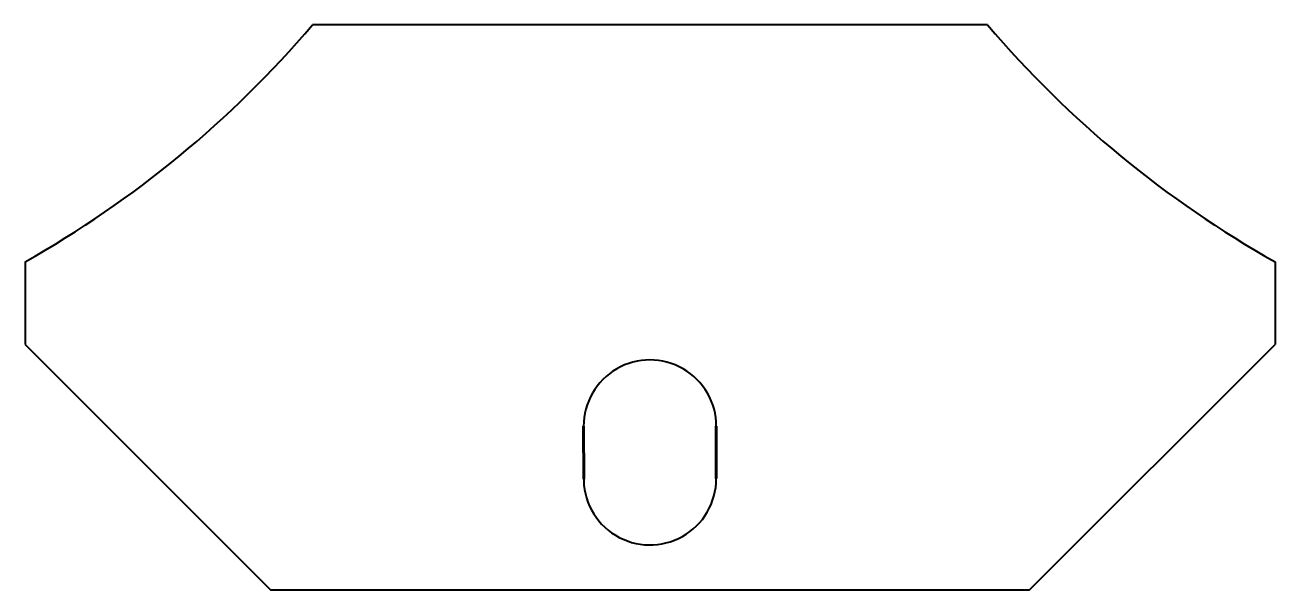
# Model space of a CAD drawing. Header units: millimetres. Extents: x 970 to 1224, y 0 to 115.
import ezdxf

# ---------------------------------------------------------------- set-up
doc = ezdxf.new("R2010")
doc.units = ezdxf.units.MM
doc.linetypes.add('K5LT32768', pattern=[0])
doc.linetypes.add('K5LT_BASIC', pattern=[0])
doc.layers.add('Системный слой', color=7, linetype='Continuous')

msp = doc.modelspace()

# ---------------------------------------------------------------- linework, layer by layer
at = {"color": 7, "linetype": 'K5LT32768', "lineweight": 40}
for p, q in [((1068, 115), (1028.49, 115)), ((1081.19, 115), (1068, 115)), ((1113.19, 115), (1081.19, 115)), ((1126.39, 115), (1113.19, 115)), ((1165.9, 115), (1126.39, 115)), ((970, 66.8), (970, 50)), ((1224.39, 66.8), (1224.39, 50)), ((970, 50), (1020, 0)), ((1174.39, 0), (1224.39, 50)), ((1068, 0), (1020, 0)), ((1081.19, 0), (1068, 0)), ((1113.19, 0), (1081.19, 0)), ((1126.39, 0), (1113.19, 0)), ((1174.39, 0), (1126.39, 0))]:
    msp.add_line(p, q, dxfattribs=at)
for centre, radius, start, end in [((864, 255), 216, 299.3893, 319.5979), ((1330.39, 255), 216, 220.4021, 240.6107), ((1097.19, 33.33), 13.5, 0, 180.1113), ((1097.19, 22.67), 13.5, 177.8105, 0)]:
    msp.add_arc(centre, radius, start, end, dxfattribs=at)
at = {"layer": 'Системный слой', "color": 150, "linetype": 'K5LT_BASIC', "lineweight": 60}
for p, q in [((1083.69, 33.33), (1083.7, 22.55)), ((1110.69, 33.33), (1110.69, 22.67))]:
    msp.add_line(p, q, dxfattribs=at)

doc.saveas('drawing.dxf')
